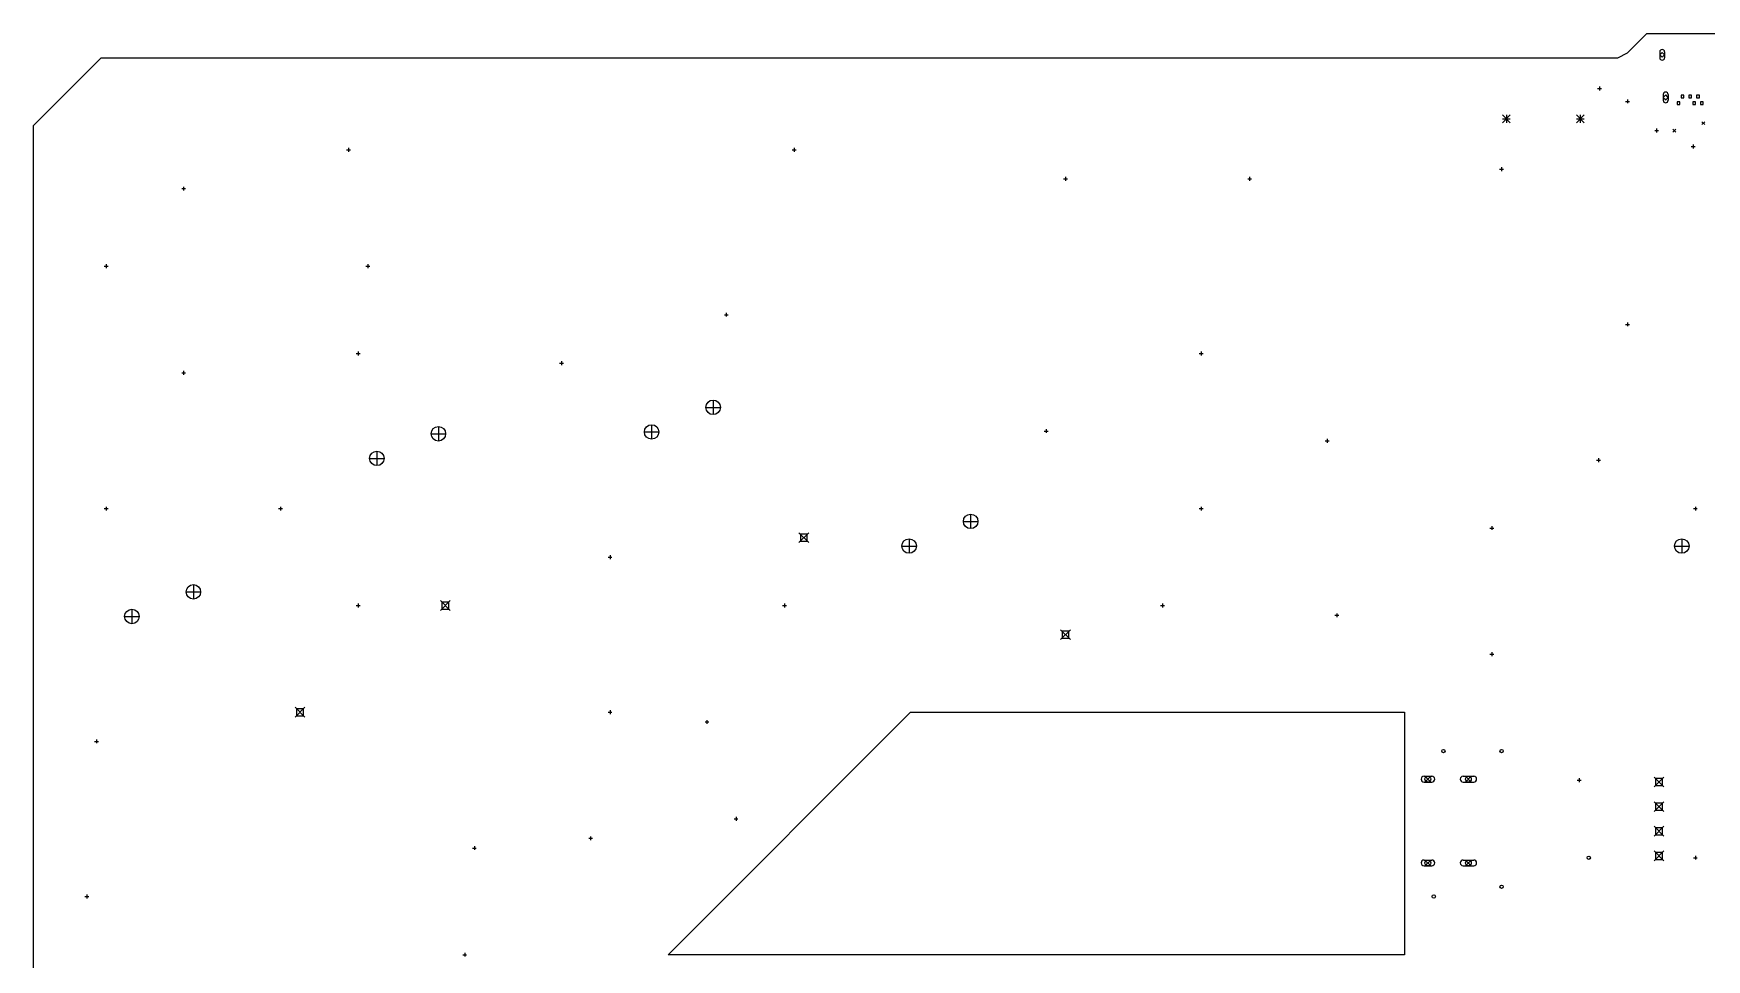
# Model space of a CAD drawing. Extents: x -27 to 322, y -215 to -27.
# Drawn here: x -25 to 147.7, y -122.3 to -26.8 of the extents above; entities that cross this region are included whole.
import ezdxf

# ---------------------------------------------------------------- set-up
doc = ezdxf.new("R2010")
doc.units = 0
doc.layers.add('BLACK', color=7, linetype='CONTINUOUS')

msp = doc.modelspace()

# ---------------------------------------------------------------- linework, layer by layer
at = {"layer": 'BLACK', "linetype": 'CONTINUOUS'}
for p, q in [((139.501, -28.7536), (141.501, -26.7536)), ((141.501, -26.7536), (153.501, -26.7536)), ((-24.9989, -36.2536), (-17.9989, -29.2536)), ((-17.9989, -29.2536), (138.501, -29.2536)), ((138.501, -29.2536), (139.501, -28.7536)), ((142.829, -28.6536), (142.829, -29.2536)), ((143.079, -28.7036), (142.829, -28.9536)), ((142.829, -28.9536), (143.079, -29.2036)), ((143.329, -28.9536), (143.079, -28.7036)), ((143.079, -29.2036), (143.329, -28.9536)), ((143.329, -28.6536), (143.329, -29.2536)), ((136.405, -32.4175), (136.805, -32.4175)), ((136.605, -32.2175), (136.605, -32.6175)), ((139.301, -33.7536), (139.701, -33.7536)), ((139.501, -33.5536), (139.501, -33.9536)), ((143.189, -33.0436), (143.189, -33.6436)), ((143.439, -33.0936), (143.189, -33.3436)), ((143.189, -33.3436), (143.439, -33.5936)), ((143.689, -33.3436), (143.439, -33.0936)), ((143.439, -33.5936), (143.689, -33.3436)), ((143.689, -33.0436), (143.689, -33.6436)), ((144.91, -33.8022), (144.628, -33.8022)), ((144.628, -33.8022), (144.628, -34.085)), ((144.628, -34.085), (144.91, -34.085)), ((144.91, -34.085), (144.91, -33.8022)), ((145.31, -33.1022), (145.028, -33.1022)), ((145.028, -33.1022), (145.028, -33.385)), ((145.028, -33.385), (145.31, -33.385)), ((145.31, -33.385), (145.31, -33.1022)), ((146.11, -33.1022), (145.828, -33.1022)), ((145.828, -33.1022), (145.828, -33.385)), ((145.828, -33.385), (146.11, -33.385)), ((146.11, -33.385), (146.11, -33.1022)), ((146.51, -33.8022), (146.228, -33.8022)), ((146.228, -33.8022), (146.228, -34.085)), ((146.228, -34.085), (146.51, -34.085)), ((146.51, -34.085), (146.51, -33.8022)), ((146.91, -33.1022), (146.628, -33.1022)), ((146.628, -33.1022), (146.628, -33.385)), ((146.628, -33.385), (146.91, -33.385)), ((146.91, -33.385), (146.91, -33.1022)), ((147.31, -33.8022), (147.028, -33.8022)), ((147.028, -33.8022), (147.028, -34.085)), ((147.028, -34.085), (147.31, -34.085)), ((147.31, -34.085), (147.31, -33.8022)), ((-24.9989, -176.254), (-24.9989, -36.2536)), ((126.6, -35.16), (127.4, -35.96)), ((127.4, -35.16), (126.6, -35.96)), ((126.6, -35.56), (127.4, -35.56)), ((127, -35.16), (127, -35.96)), ((134.22, -35.16), (135.02, -35.96)), ((135.02, -35.16), (134.22, -35.96)), ((134.22, -35.56), (135.02, -35.56)), ((134.62, -35.16), (134.62, -35.96)), ((147.174, -35.8488), (147.479, -36.1536)), ((147.479, -35.8488), (147.174, -36.1536)), ((142.301, -36.7536), (142.701, -36.7536)), ((142.501, -36.5536), (142.501, -36.9536)), ((144.168, -36.6121), (144.473, -36.9169)), ((144.473, -36.6121), (144.168, -36.9169)), ((7.3011, -38.7536), (7.7011, -38.7536)), ((7.5011, -38.5536), (7.5011, -38.9536)), ((53.3011, -38.7536), (53.7011, -38.7536)), ((53.5011, -38.5536), (53.5011, -38.9536)), ((146.072, -38.4124), (146.472, -38.4124)), ((146.272, -38.2124), (146.272, -38.6124)), ((126.301, -40.7536), (126.701, -40.7536)), ((126.501, -40.5536), (126.501, -40.9536)), ((-9.6989, -42.7536), (-9.2989, -42.7536)), ((-9.4989, -42.5536), (-9.4989, -42.9536)), ((81.3011, -41.7536), (81.7011, -41.7536)), ((81.5011, -41.5536), (81.5011, -41.9536)), ((100.301, -41.7536), (100.701, -41.7536)), ((100.501, -41.5536), (100.501, -41.9536)), ((-17.6989, -50.7536), (-17.2989, -50.7536)), ((-17.4989, -50.5536), (-17.4989, -50.9536)), ((9.3011, -50.7536), (9.7011, -50.7536)), ((9.5011, -50.5536), (9.5011, -50.9536)), ((46.3011, -55.7536), (46.7011, -55.7536)), ((46.5011, -55.5536), (46.5011, -55.9536)), ((139.301, -56.7536), (139.701, -56.7536)), ((139.501, -56.5536), (139.501, -56.9536)), ((8.3011, -59.7536), (8.7011, -59.7536)), ((8.5011, -59.5536), (8.5011, -59.9536)), ((95.3011, -59.7536), (95.7011, -59.7536)), ((95.5011, -59.5536), (95.5011, -59.9536)), ((-9.6989, -61.7536), (-9.2989, -61.7536)), ((-9.4989, -61.5536), (-9.4989, -61.9536)), ((29.3011, -60.7536), (29.7011, -60.7536)), ((29.5011, -60.5536), (29.5011, -60.9536)), ((44.3928, -65.3086), (45.8914, -65.3086)), ((45.1421, -64.5593), (45.1421, -66.0579)), ((16.7861, -67.2853), (16.7861, -68.7839)), ((38.7921, -67.0993), (38.7921, -68.5979)), ((16.0368, -68.0346), (17.5354, -68.0346)), ((38.0428, -67.8486), (39.5414, -67.8486)), ((79.3011, -67.7536), (79.7011, -67.7536)), ((79.5011, -67.5536), (79.5011, -67.9536)), ((108.301, -68.7536), (108.701, -68.7536)), ((108.501, -68.5536), (108.501, -68.9536)), ((9.6868, -70.5746), (11.1854, -70.5746)), ((10.4361, -69.8253), (10.4361, -71.3239)), ((136.301, -70.7536), (136.701, -70.7536)), ((136.501, -70.5536), (136.501, -70.9536)), ((-17.6989, -75.7536), (-17.2989, -75.7536)), ((-17.4989, -75.5536), (-17.4989, -75.9536)), ((0.3011, -75.7536), (0.7011, -75.7536)), ((0.5011, -75.5536), (0.5011, -75.9536)), ((95.3011, -75.7536), (95.7011, -75.7536)), ((95.5011, -75.5536), (95.5011, -75.9536)), ((146.301, -75.7536), (146.701, -75.7536)), ((146.501, -75.5536), (146.501, -75.9536)), ((70.9648, -77.0716), (72.4634, -77.0716)), ((71.7141, -76.3223), (71.7141, -77.8209)), ((125.501, -77.5536), (125.501, -77.9536)), ((53.9931, -78.2456), (55.0091, -79.2616)), ((55.0091, -78.2456), (53.9931, -79.2616)), ((54.8603, -78.3944), (54.1419, -78.3944)), ((54.1419, -78.3944), (54.1419, -79.1128)), ((54.1419, -79.1128), (54.8603, -79.1128)), ((54.8603, -79.1128), (54.8603, -78.3944)), ((65.3641, -78.8623), (65.3641, -80.3609)), ((125.301, -77.7536), (125.701, -77.7536)), ((145.096, -78.8623), (145.096, -80.3609)), ((34.3011, -80.7536), (34.7011, -80.7536)), ((34.5011, -80.5536), (34.5011, -80.9536)), ((64.6148, -79.6116), (66.1134, -79.6116)), ((144.347, -79.6116), (145.845, -79.6116)), ((-9.2432, -84.3376), (-7.7446, -84.3376)), ((-8.4939, -83.5883), (-8.4939, -85.0869)), ((-14.8439, -86.1283), (-14.8439, -87.6269)), ((8.3011, -85.7536), (8.7011, -85.7536)), ((8.5011, -85.5536), (8.5011, -85.9536)), ((16.9931, -85.2456), (18.0091, -86.2616)), ((18.0091, -85.2456), (16.9931, -86.2616)), ((17.8603, -85.3944), (17.1419, -85.3944)), ((17.1419, -85.3944), (17.1419, -86.1128)), ((17.1419, -86.1128), (17.8603, -86.1128)), ((17.8603, -86.1128), (17.8603, -85.3944)), ((52.3011, -85.7536), (52.7011, -85.7536)), ((52.5011, -85.5536), (52.5011, -85.9536)), ((91.3011, -85.7536), (91.7011, -85.7536)), ((91.5011, -85.5536), (91.5011, -85.9536)), ((-15.5932, -86.8776), (-14.0946, -86.8776)), ((109.301, -86.7536), (109.701, -86.7536)), ((109.501, -86.5536), (109.501, -86.9536)), ((80.9931, -88.2456), (82.0091, -89.2616)), ((82.0091, -88.2456), (80.9931, -89.2616)), ((81.8603, -88.3944), (81.1419, -88.3944)), ((81.1419, -88.3944), (81.1419, -89.1128)), ((81.1419, -89.1128), (81.8603, -89.1128)), ((81.8603, -89.1128), (81.8603, -88.3944)), ((125.301, -90.7536), (125.701, -90.7536)), ((125.501, -90.5536), (125.501, -90.9536)), ((1.9931, -96.2456), (3.0091, -97.2616)), ((3.0091, -96.2456), (1.9931, -97.2616)), ((2.86031, -96.3944), (2.14189, -96.3944)), ((2.14189, -96.3944), (2.14189, -97.1128)), ((2.86031, -97.1128), (2.86031, -96.3944)), ((34.5011, -96.5536), (34.5011, -96.9536)), ((2.14189, -97.1128), (2.86031, -97.1128)), ((34.3011, -96.7536), (34.7011, -96.7536)), ((40.5011, -121.754), (65.5011, -96.7536)), ((44.3011, -97.7536), (44.7011, -97.7536)), ((44.5011, -97.5536), (44.5011, -97.9536)), ((65.5011, -96.7536), (116.501, -96.7536)), ((116.501, -96.7536), (116.501, -121.754)), ((-18.6989, -99.7536), (-18.2989, -99.7536)), ((-18.4989, -99.5536), (-18.4989, -99.9536)), ((118.499, -103.351), (119.299, -103.351)), ((118.599, -103.351), (119.199, -103.951)), ((119.199, -103.351), (118.599, -103.951)), ((122.529, -103.351), (123.629, -103.351)), ((122.779, -103.351), (123.379, -103.951)), ((123.379, -103.351), (122.779, -103.951)), ((134.501, -103.554), (134.501, -103.954)), ((142.237, -103.436), (143.253, -104.452)), ((143.253, -103.436), (142.237, -104.452)), ((143.104, -103.584), (142.386, -103.584)), ((142.386, -103.584), (142.386, -104.303)), ((143.104, -104.303), (143.104, -103.584)), ((118.499, -103.951), (119.299, -103.951)), ((122.529, -103.951), (123.629, -103.951)), ((134.301, -103.754), (134.701, -103.754)), ((142.386, -104.303), (143.104, -104.303)), ((142.237, -105.976), (143.253, -106.992)), ((143.253, -105.976), (142.237, -106.992)), ((143.104, -106.124), (142.386, -106.124)), ((142.386, -106.124), (142.386, -106.843)), ((142.386, -106.843), (143.104, -106.843)), ((143.104, -106.843), (143.104, -106.124)), ((47.3011, -107.754), (47.7011, -107.754)), ((47.5011, -107.554), (47.5011, -107.954)), ((142.237, -108.516), (143.253, -109.532)), ((143.253, -108.516), (142.237, -109.532)), ((143.104, -108.664), (142.386, -108.664)), ((142.386, -108.664), (142.386, -109.383)), ((143.104, -109.383), (143.104, -108.664)), ((32.3011, -109.754), (32.7011, -109.754)), ((32.5011, -109.554), (32.5011, -109.954)), ((142.386, -109.383), (143.104, -109.383)), ((20.3011, -110.754), (20.7011, -110.754)), ((20.5011, -110.554), (20.5011, -110.954)), ((118.499, -111.991), (119.299, -111.991)), ((118.599, -111.991), (119.199, -112.591)), ((119.199, -111.991), (118.599, -112.591)), ((122.529, -111.991), (123.629, -111.991)), ((122.779, -111.991), (123.379, -112.591)), ((123.379, -111.991), (122.779, -112.591)), ((142.237, -111.056), (143.253, -112.072)), ((143.253, -111.056), (142.237, -112.072)), ((143.104, -111.204), (142.386, -111.204)), ((142.386, -111.204), (142.386, -111.923)), ((142.386, -111.923), (143.104, -111.923)), ((143.104, -111.923), (143.104, -111.204)), ((146.301, -111.754), (146.701, -111.754)), ((146.501, -111.554), (146.501, -111.954)), ((118.499, -112.591), (119.299, -112.591)), ((122.529, -112.591), (123.629, -112.591)), ((-19.4989, -115.554), (-19.4989, -115.954)), ((-19.6989, -115.754), (-19.2989, -115.754)), ((19.3011, -121.754), (19.7011, -121.754)), ((19.5011, -121.554), (19.5011, -121.954)), ((116.501, -121.754), (40.5011, -121.754))]:
    msp.add_line(p, q, dxfattribs=at)
at = {"layer": 'BLACK'}
for centre, radius in [((45.1421, -65.3086), 0.7493), ((16.7861, -68.0346), 0.7493), ((38.7921, -67.8486), 0.7493), ((10.4361, -70.5746), 0.7493), ((71.7141, -77.0716), 0.7493), ((65.3641, -79.6116), 0.7493), ((145.096, -79.6116), 0.7493), ((-8.4939, -84.3376), 0.7493), ((-14.8439, -86.8776), 0.7493), ((120.501, -100.754), 0.175), ((126.501, -100.754), 0.175), ((118.899, -103.651), 0.3), ((123.079, -103.651), 0.3), ((118.899, -112.291), 0.3), ((123.079, -112.291), 0.3), ((135.501, -111.754), 0.175), ((119.501, -115.754), 0.175), ((126.501, -114.754), 0.175)]:
    msp.add_circle(centre, radius, dxfattribs=at)
for centre, radius, start, end in [((143.079, -28.6536), 0.25, 0, 180), ((143.079, -29.2536), 0.25, 180, 360), ((143.439, -33.0436), 0.25, 0, 180), ((143.439, -33.6436), 0.25, 180, 360), ((118.499, -103.651), 0.3, 90, 270), ((119.299, -103.651), 0.3, 270, 450), ((122.529, -103.651), 0.3, 90, 270), ((123.629, -103.651), 0.3, 270, 450), ((118.499, -112.291), 0.3, 90, 270), ((119.299, -112.291), 0.3, 270, 450), ((122.529, -112.291), 0.3, 90, 270), ((123.629, -112.291), 0.3, 270, 450)]:
    msp.add_arc(centre, radius, start, end, dxfattribs=at)

doc.saveas('drawing.dxf')
